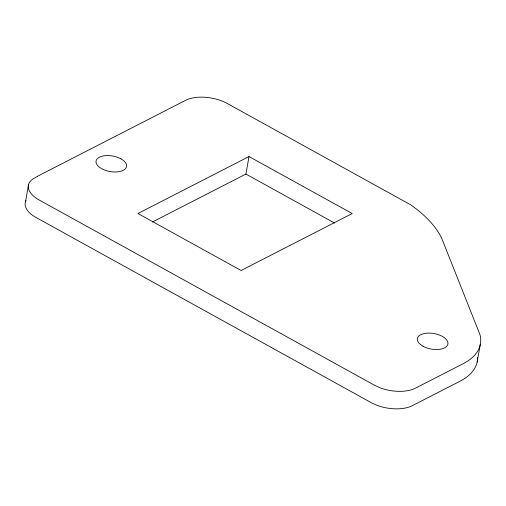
<?xml version="1.0" encoding="UTF-8"?>
<svg xmlns="http://www.w3.org/2000/svg" width="506" height="506" viewBox="0 0 506 506"><rect width="100%" height="100%" fill="white"/><g stroke="black" fill="none" stroke-linecap="round" stroke-linejoin="round"><path stroke-width="0.76" d="M25.496 201.824L28.614 184.323M152.395 222.001L245.903 174.051L249.022 156.55L352.176 213.532L241.09 270.501L137.936 213.513L249.022 156.55M477.164 361.961L480.283 344.459M245.903 174.051L334.618 223.057M477.601 357.312A79.613 40.524 10.1 0 1 460.08 381.189L412.327 405.679A29.892 15.218 10.1 0 1 377.349 405.477L371.885 403.023L36.034 217.485A29.715 15.129 10.1 0 1 26.008 200.585M37.343 176.347L34.794 177.891A29.715 15.129 10.1 0 0 39.152 199.984L375.003 385.521L380.468 387.975A29.892 15.218 10.1 0 0 415.445 388.178L463.199 363.688A79.613 40.524 10.1 0 0 480.586 337.774L480.036 334.82L441.599 238.01A137.948 70.22 10.1 0 0 410.632 204.785L227.295 103.502A30.012 15.275 10.1 0 0 185.569 100.333L37.343 176.347M120.934 158.84L117.525 157.309A15.49 7.887 10.1 0 0 99.397 157.208A15.49 7.887 10.1 0 0 98.917 166.847L101.668 168.719A15.49 7.887 10.1 0 0 123.205 170.358A15.49 7.887 10.1 0 0 120.934 158.84M423.029 346.249A15.49 7.887 10.1 0 0 447.785 344.535A15.49 7.887 10.1 0 0 427.172 333.144A15.49 7.887 10.1 0 0 423.029 346.249"/></g></svg>
